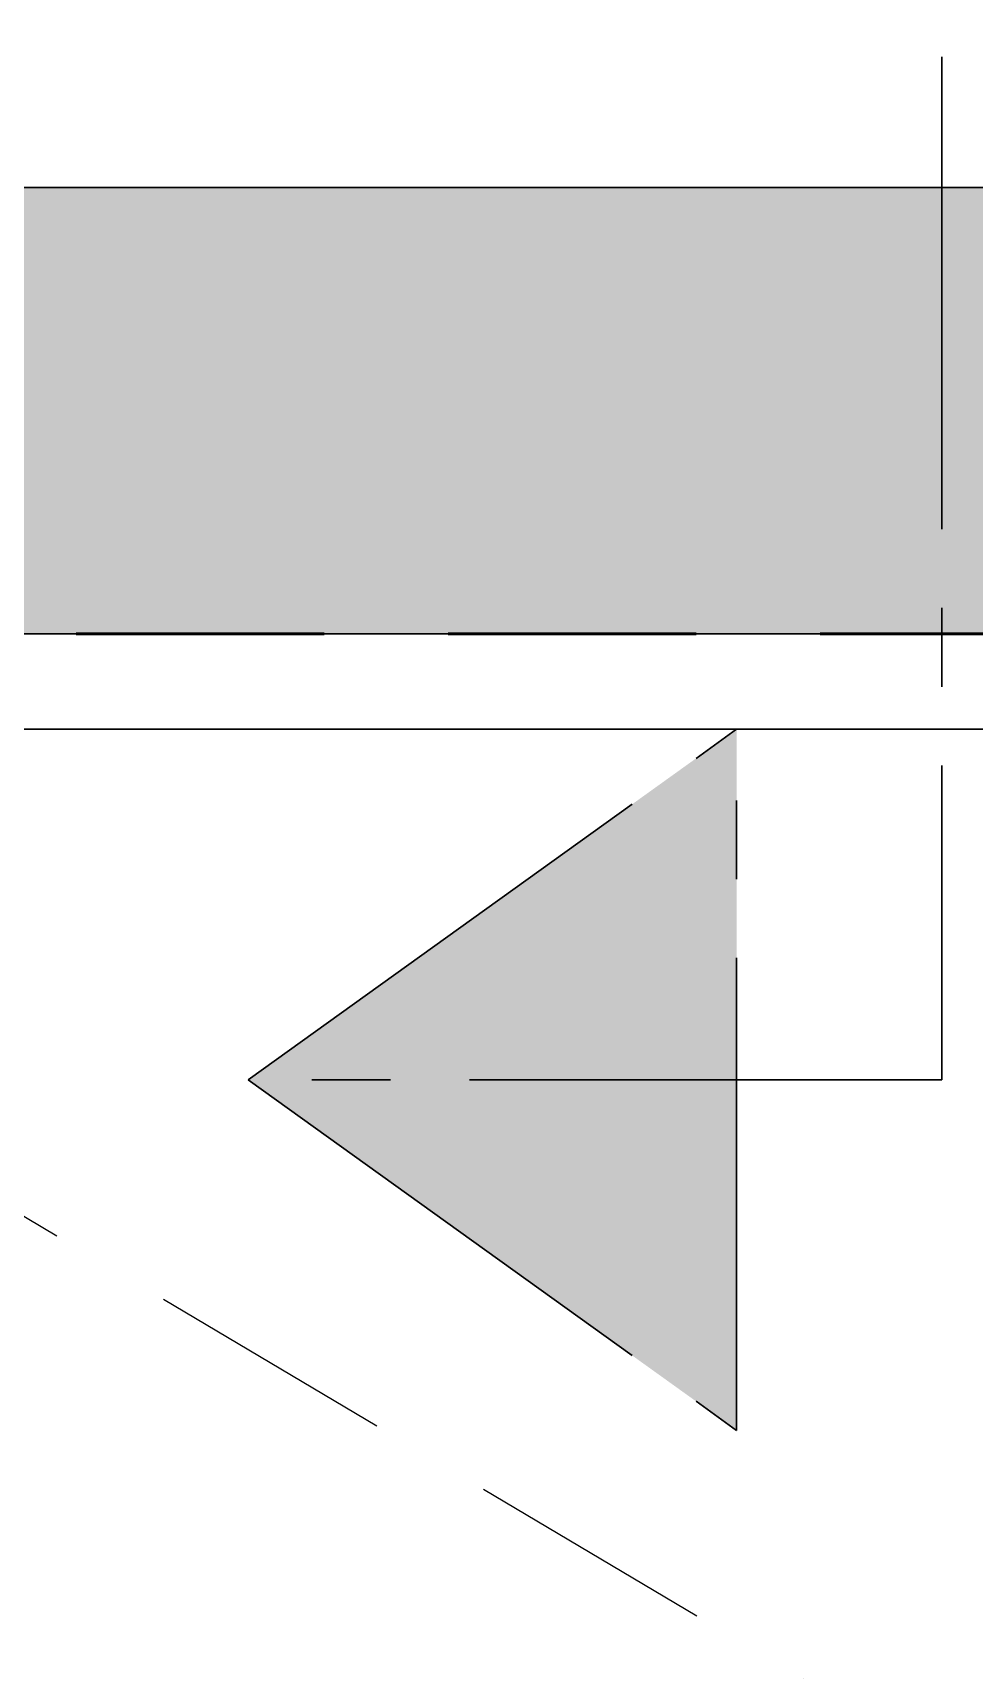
# Model space of a CAD drawing. Header units: inches. Extents: x 50354 to 53215, y -7830 to -6529.
# Drawn here: x 52297.87 to 52307.36, y -7450.63 to -7434.13 of the extents above; entities that cross this region are included whole.
import ezdxf

# ---------------------------------------------------------------- set-up
doc = ezdxf.new("R2010")
doc.units = ezdxf.units.IN
doc.header["$MEASUREMENT"] = 0
for name, pattern in [('DASHED', [0.75, 0.5, -0.25]), ('DASHED2', [0.375, 0.25, -0.125]), ('XR_1F_BASE PLAN$0$CENTER2', [28.575, 19.05, -3.175, 3.175, -3.175])]:
    doc.linetypes.add(name, pattern=pattern)
for name, color, linetype in [('A-ST-02 HATCH', 7, 'Continuous'), ('BEAM', 6, 'DASHED'), ('CEILING', 7, 'Continuous'), ('ELETRICAL', 6, 'Continuous')]:
    doc.layers.add(name, color=color, linetype=linetype)
doc.layers.add('FUNITURE', color=7, linetype='Continuous', lineweight=15, true_color=0x7d7673)
doc.layers.add('wall', color=7, linetype='Continuous', lineweight=30)

# ---------------------------------------------------------------- blocks, each defined once
blk = doc.blocks.new('WFEFEF')
at = {"layer": 'CEILING', "lineweight": 30, "ltscale": 5}
h = blk.add_hatch(color=5, dxfattribs=at)
h.dxf.hatch_style = 1
h.paths.add_polyline_path([(51697.756, -6784.01), (51692.833, -6787.544), (51697.756, -6787.544)])
h.paths.add_polyline_path([(51697.756, -6787.544), (51692.833, -6787.544), (51697.756, -6791.078)])
at = {"layer": 'CEILING', "color": 5, "linetype": 'XR_1F_BASE PLAN$0$CENTER2', "lineweight": 30, "ltscale": 0.25}
for points in [[(51699.825, -6627.213), (51699.825, -6787.544), (51692.833, -6787.544)], [(51692.833, -6787.544), (51697.756, -6784.01)], [(51697.756, -6791.078), (51697.756, -6784.01)], [(51692.833, -6787.544), (51697.756, -6791.078)]]:
    blk.add_lwpolyline(points, dxfattribs=at)

msp = doc.modelspace()

# ---------------------------------------------------------------- hatches: boundary and pattern name
at = {"layer": 'A-ST-02 HATCH', "ltscale": 5, "transparency": 33554534}
h = msp.add_hatch(color=256, dxfattribs=at)
h.dxf.hatch_style = 1
h.paths.add_polyline_path([(52413.05591, -7279.68522), (52467.05591, -7279.68522), (52467.05591, -7303.68522), (52471.55591, -7303.68522), (52471.55591, -7275.18522), (52350.05591, -7275.18522), (52350.05591, -7303.68522), (52354.55591, -7303.68522), (52354.55591, -7279.68522), (52408.55591, -7279.68522), (52408.55591, -7440.18522), (52413.05591, -7440.18522)])
h.paths.add_polyline_path([(52616.05591, -7596.68522), (52611.55591, -7596.68522), (52611.55591, -7727.18522), (52461.55591, -7727.18522), (52461.55591, -7736.18522), (52616.05591, -7736.18522)])
h.paths.add_polyline_path([(52419.55591, -7596.68522), (52415.05591, -7596.68522), (52415.05591, -7736.18522), (52419.55591, -7736.18522)])
h.paths.add_polyline_path([(52415.05591, -7649.18522), (52391.05591, -7649.18522), (52391.05591, -7653.68522), (52415.05591, -7653.68522)])
h.paths.add_polyline_path([(52415.05591, -7731.68522), (52391.05591, -7731.68522), (52391.05591, -7736.18522), (52415.05591, -7736.18522)])
h.paths.add_polyline_path([(52335.05591, -7574.68522), (52330.55591, -7574.68522), (52330.55591, -7601.18522), (52385.05591, -7601.18522), (52385.05591, -7596.68522), (52335.05591, -7596.68522)])
h.paths.add_polyline_path([(52496.05591, -7492.68522), (52537.55591, -7492.68522), (52537.55591, -7476.18522), (52533.05591, -7476.18522), (52533.05591, -7488.18522), (52453.55591, -7488.18522), (52453.55591, -7470.18522), (52449.05591, -7470.18522), (52449.05591, -7492.68522), (52491.55591, -7492.68522), (52491.55591, -7601.18522), (52496.05591, -7601.18522)])
h.paths.add_polyline_path([(52372.55591, -7435.68522), (52368.05591, -7435.68522), (52368.05591, -7488.18522), (52321.55591, -7488.18522), (52321.55591, -7492.68522), (52330.55591, -7492.68522), (52330.55591, -7517.08522), (52335.05591, -7517.08522), (52335.05591, -7492.68522), (52372.55591, -7492.68522)])
h.paths.add_polyline_path([(52338.05591, -7435.68522), (52288.55591, -7435.68522), (52288.55591, -7299.18522), (52284.05591, -7299.18522), (52284.05591, -7435.68522), (52234.55591, -7435.68522), (52234.55591, -7440.18522), (52284.05591, -7440.18522), (52284.05591, -7488.18522), (52275.05591, -7488.18522), (52275.05591, -7492.68522), (52297.55591, -7492.68522), (52297.55591, -7488.18522), (52288.55591, -7488.18522), (52288.55591, -7440.18522), (52338.05591, -7440.18522)])
h.paths.add_polyline_path([(52537.55591, -7299.18522), (52533.05591, -7299.18522), (52533.05591, -7435.68522), (52449.05591, -7435.68522), (52449.05591, -7440.18522), (52533.05591, -7440.18522), (52533.05591, -7452.18522), (52537.55591, -7452.18522), (52537.55591, -7440.18522)])

# ---------------------------------------------------------------- linework, layer by layer
at = {"layer": 'BEAM', "color": 240, "lineweight": 53, "ltscale": 5, "true_color": 0xed1f24}
msp.add_lwpolyline([(52449.05591, -7440.18522), (52449.05591, -7483.68522), (52290.80591, -7483.68522), (52290.80591, -7440.18522)], close=True, dxfattribs=at)
at = {"layer": 'ELETRICAL', "color": 7, "linetype": 'DASHED2', "ltscale": 10}
msp.add_lwpolyline([(52289.51591, -7441.14522), (52367.09591, -7487.22522)], dxfattribs=at)
at = {"layer": 'FUNITURE', "ltscale": 20}
msp.add_lwpolyline([(52338.05591, -7440.18522), (52288.55591, -7440.18522), (52288.55591, -7477.68522), (52307.30591, -7477.68522), (52307.30591, -7488.18522), (52368.05591, -7488.18522), (52368.05591, -7440.18522)], dxfattribs=at)
at = {"layer": 'FUNITURE', "ltscale": 5}
msp.add_lwpolyline([(52290.80591, -7440.18522), (52367.09591, -7440.18522), (52367.09591, -7483.68522), (52290.80591, -7483.68522)], close=True, dxfattribs=at)
at = {"layer": 'wall', "ltscale": 20}
for p, q in [((52338.05591, -7435.68522), (52288.55591, -7435.68522)), ((52338.05591, -7440.18522), (52288.55591, -7440.18522))]:
    msp.add_line(p, q, dxfattribs=at)
at = {"layer": 'wall', "color": 3}
msp.add_lwpolyline([(52338.69591, -7441.14522), (52289.51591, -7441.14522), (52289.51591, -7476.72522), (52308.26591, -7476.72522), (52308.26591, -7487.22522), (52367.09591, -7487.22522), (52367.09591, -7441.18522)], dxfattribs=at)

# ---------------------------------------------------------------- block references
at = {"layer": 'CEILING'}
msp.add_blockref('WFEFEF', (607.20726, -657.13509), dxfattribs=at)

doc.saveas('drawing.dxf')
